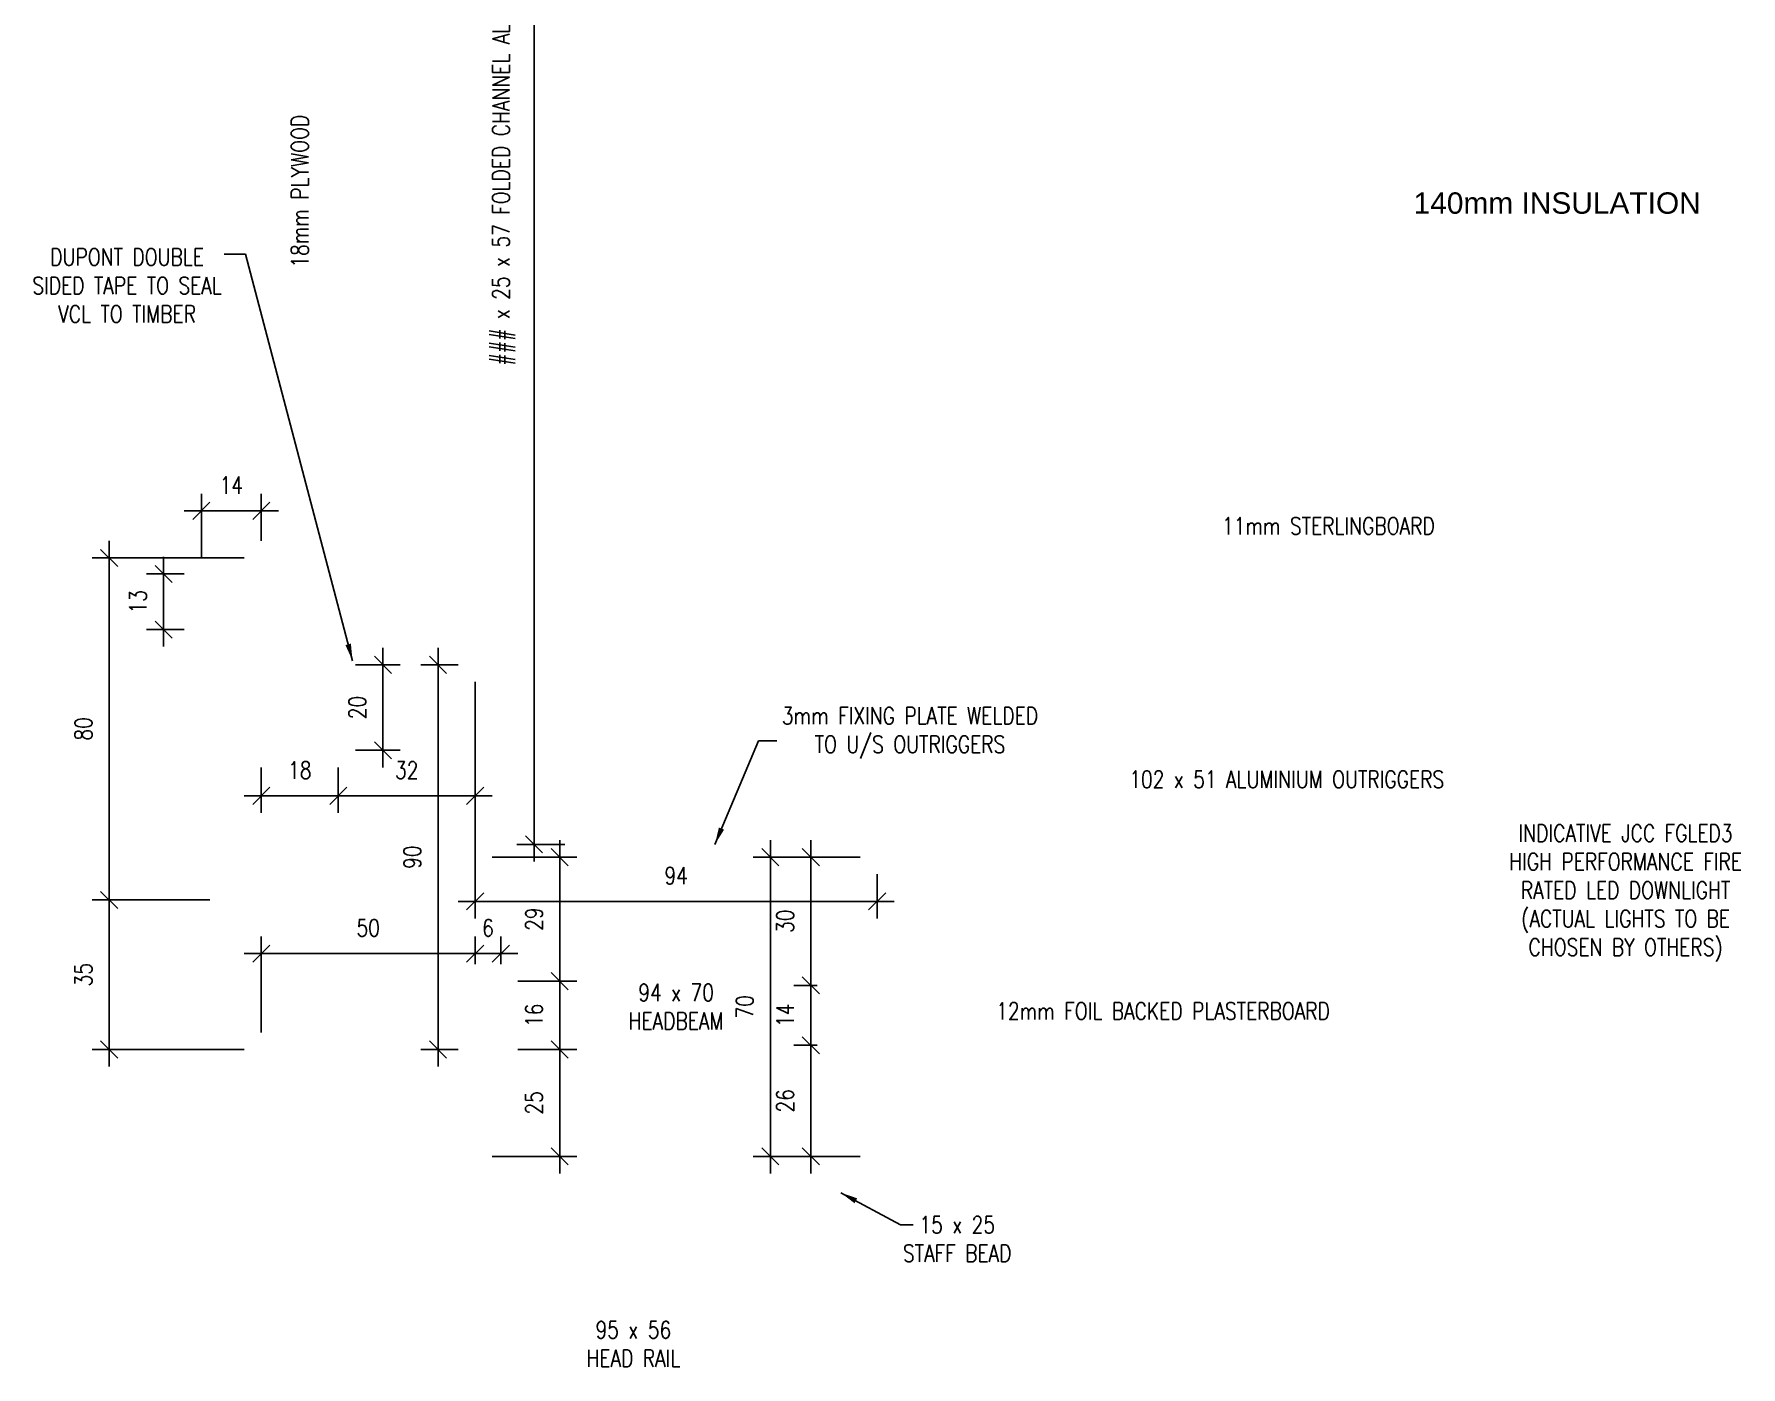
# Model space of a CAD drawing. Header units: millimetres. Extents: x -38686 to 870903, y -23218 to 232707.
# Drawn here: x 727982.9 to 728382, y 231332.2 to 231644 of the extents above; entities that cross this region are included whole.
import ezdxf

# ---------------------------------------------------------------- set-up
doc = ezdxf.new("R2010")
doc.units = ezdxf.units.MM
doc.header["$LTSCALE"] = 10
doc.header["$PDMODE"] = 35
doc.header["$PDSIZE"] = 50
doc.layers.add('44 - Detail Text', color=7, linetype='Continuous')
doc.styles.add('1-1', font='romans.shx', dxfattribs={"width": 0.8, "height": 2})
doc.styles.add('1-2', font='romans.shx', dxfattribs={"width": 0.8, "height": 4})
doc.dimstyles.new('1-2', dxfattribs={"dimtxt": 4, "dimasz": 4, "dimexe": 4, "dimexo": 4, "dimgap": 4, "dimtad": 1, "dimdec": 0, "dimzin": 0, "dimdsep": 46, "dimtxsty": '1-2', "dimblk": 'OBLIQUE', "dimcen": 4, "dimdle": 4, "dimclrd": 251, "dimclre": 251, "dimclrt": 251, "dimadec": 0, "dimazin": 0, "dimtfac": 1, "dimtdec": 0, "dimtix": 1, "dimtmove": 1, "dimatfit": 3, "dimfxl": 1, "dimtolj": 1, "dimtzin": 0, "dimlwd": 25, "dimarcsym": 0})

# ---------------------------------------------------------------- blocks, each defined once
blk = doc.blocks.new('_Oblique')
at = {"color": 0, "linetype": 'ByBlock', "lineweight": -2}
blk.add_line((-0.5, -0.5), (0.5, 0.5), dxfattribs=at)
blk = doc.blocks.new('*D2044')
at = {"layer": '44 - Detail Text', "color": 251, "lineweight": 25, "transparency": 16777216}
blk.add_line((728105.83, 231410.42), (728105.83, 231377.42), dxfattribs=at)
at = {"layer": '44 - Detail Text', "color": 251, "lineweight": -2, "transparency": 16777216}
for p, q in [((728096.05, 231406.42), (728109.83, 231406.42)), ((728090.05, 231381.42), (728109.83, 231381.42))]:
    blk.add_line(p, q, dxfattribs=at)
at = {"layer": 'Defpoints', "color": 0, "transparency": 16777216}
for p in [(728092.05, 231406.42), (728086.05, 231381.42), (728105.83, 231381.42)]:
    blk.add_point(p, dxfattribs=at)
at = {"layer": '44 - Detail Text', "color": 251, "lineweight": 25, "transparency": 16777216, "xscale": 4, "yscale": 4, "zscale": 4}
for p, rotation in [((728105.83, 231406.42), 90), ((728105.83, 231381.42), 270)]:
    blk.add_blockref('_Oblique', p, dxfattribs=dict(at, rotation=rotation))
at = {"layer": '44 - Detail Text', "color": 251, "lineweight": 9, "transparency": 16777216, "insert": (728099.83, 231393.92), "char_height": 4, "attachment_point": 5, "rotation": 90, "style": '1-2'}
blk.add_mtext('\\A1;25', dxfattribs=at)
blk = doc.blocks.new('*D1877')
at = {"layer": '44 - Detail Text', "color": 251, "lineweight": 25, "transparency": 16777216}
blk.add_line((728105.83, 231426.42), (728105.83, 231402.42), dxfattribs=at)
at = {"layer": '44 - Detail Text', "color": 251, "lineweight": -2, "transparency": 16777216}
for p, q in [((728096.05, 231422.42), (728109.83, 231422.42)), ((728096.05, 231406.42), (728109.83, 231406.42))]:
    blk.add_line(p, q, dxfattribs=at)
at = {"layer": 'Defpoints', "color": 0, "transparency": 16777216}
for p in [(728092.05, 231422.42), (728092.05, 231406.42), (728105.83, 231406.42)]:
    blk.add_point(p, dxfattribs=at)
at = {"layer": '44 - Detail Text', "color": 251, "lineweight": 25, "transparency": 16777216, "xscale": 4, "yscale": 4, "zscale": 4}
for p, rotation in [((728105.83, 231422.42), 90), ((728105.83, 231406.42), 270)]:
    blk.add_blockref('_Oblique', p, dxfattribs=dict(at, rotation=rotation))
at = {"layer": '44 - Detail Text', "color": 251, "lineweight": 9, "transparency": 16777216, "insert": (728099.83, 231414.42), "char_height": 4, "attachment_point": 5, "rotation": 90, "style": '1-2'}
blk.add_mtext('\\A1;16', dxfattribs=at)
blk = doc.blocks.new('*D2045')
at = {"layer": '44 - Detail Text', "color": 251, "lineweight": 25, "transparency": 16777216}
blk.add_line((728105.83, 231418.42), (728105.83, 231455.42), dxfattribs=at)
at = {"layer": '44 - Detail Text', "color": 251, "lineweight": -2, "transparency": 16777216}
for p, q in [((728090.05, 231451.42), (728109.83, 231451.42)), ((728098.05, 231422.42), (728109.83, 231422.42))]:
    blk.add_line(p, q, dxfattribs=at)
at = {"layer": 'Defpoints', "color": 0, "transparency": 16777216}
for p in [(728086.05, 231451.42), (728105.83, 231451.42), (728094.05, 231422.42)]:
    blk.add_point(p, dxfattribs=at)
at = {"layer": '44 - Detail Text', "color": 251, "lineweight": 25, "transparency": 16777216, "xscale": 4, "yscale": 4, "zscale": 4}
for p, rotation in [((728105.83, 231451.42), 90), ((728105.83, 231422.42), 270)]:
    blk.add_blockref('_Oblique', p, dxfattribs=dict(at, rotation=rotation))
at = {"layer": '44 - Detail Text', "color": 251, "lineweight": 9, "transparency": 16777216, "insert": (728099.83, 231436.92), "char_height": 4, "attachment_point": 5, "rotation": 90, "style": '1-2'}
blk.add_mtext('\\A1;29', dxfattribs=at)
blk = doc.blocks.new('*D2046')
at = {"layer": '44 - Detail Text', "color": 251, "lineweight": -2, "transparency": 16777216}
for p, q in [((728086.05, 231492.42), (728086.05, 231437.08)), ((728180.05, 231447.42), (728180.05, 231437.08))]:
    blk.add_line(p, q, dxfattribs=at)
at = {"layer": '44 - Detail Text', "color": 251, "lineweight": 25, "transparency": 16777216}
blk.add_line((728082.05, 231441.08), (728184.05, 231441.08), dxfattribs=at)
at = {"layer": 'Defpoints', "color": 0, "transparency": 16777216}
for p in [(728086.05, 231496.42), (728180.05, 231451.42), (728180.05, 231441.08)]:
    blk.add_point(p, dxfattribs=at)
at = {"layer": '44 - Detail Text', "color": 251, "lineweight": 25, "transparency": 16777216, "xscale": 4, "yscale": 4, "zscale": 4, "rotation": 180}
blk.add_blockref('_Oblique', (728086.05, 231441.08), dxfattribs=at)
at = {"layer": '44 - Detail Text', "color": 251, "lineweight": 25, "transparency": 16777216, "xscale": 4, "yscale": 4, "zscale": 4}
blk.add_blockref('_Oblique', (728180.05, 231441.08), dxfattribs=at)
at = {"layer": '44 - Detail Text', "color": 251, "lineweight": 9, "transparency": 16777216, "insert": (728133.05, 231447.08), "char_height": 4, "attachment_point": 5, "style": '1-2'}
blk.add_mtext('\\A1;94', dxfattribs=at)
blk = doc.blocks.new('*D2047')
at = {"layer": '44 - Detail Text', "color": 251, "lineweight": 25, "transparency": 16777216}
blk.add_line((728164.55, 231377.42), (728164.55, 231411.42), dxfattribs=at)
at = {"layer": '44 - Detail Text', "color": 251, "lineweight": -2, "transparency": 16777216}
for p, q in [((728166.05, 231407.42), (728160.55, 231407.42)), ((728176.05, 231381.42), (728160.55, 231381.42))]:
    blk.add_line(p, q, dxfattribs=at)
at = {"layer": 'Defpoints', "color": 0, "transparency": 16777216}
for p in [(728164.55, 231407.42), (728170.05, 231407.42), (728180.05, 231381.42)]:
    blk.add_point(p, dxfattribs=at)
at = {"layer": '44 - Detail Text', "color": 251, "lineweight": 25, "transparency": 16777216, "xscale": 4, "yscale": 4, "zscale": 4}
for p, rotation in [((728164.55, 231407.42), 90), ((728164.55, 231381.42), 270)]:
    blk.add_blockref('_Oblique', p, dxfattribs=dict(at, rotation=rotation))
at = {"layer": '44 - Detail Text', "color": 251, "lineweight": 9, "transparency": 16777216, "insert": (728158.55, 231394.42), "char_height": 4, "attachment_point": 5, "rotation": 90, "style": '1-2'}
blk.add_mtext('\\A1;26', dxfattribs=at)
blk = doc.blocks.new('*D2048')
at = {"layer": '44 - Detail Text', "color": 251, "lineweight": 25, "transparency": 16777216}
blk.add_line((728164.55, 231403.42), (728164.55, 231425.42), dxfattribs=at)
at = {"layer": '44 - Detail Text', "color": 251, "lineweight": -2, "transparency": 16777216}
for p, q in [((728166.05, 231421.42), (728160.55, 231421.42)), ((728166.05, 231407.42), (728160.55, 231407.42))]:
    blk.add_line(p, q, dxfattribs=at)
at = {"layer": 'Defpoints', "color": 0, "transparency": 16777216}
for p in [(728164.55, 231421.42), (728170.05, 231421.42), (728170.05, 231407.42)]:
    blk.add_point(p, dxfattribs=at)
at = {"layer": '44 - Detail Text', "color": 251, "lineweight": 25, "transparency": 16777216, "xscale": 4, "yscale": 4, "zscale": 4}
for p, rotation in [((728164.55, 231421.42), 90), ((728164.55, 231407.42), 270)]:
    blk.add_blockref('_Oblique', p, dxfattribs=dict(at, rotation=rotation))
at = {"layer": '44 - Detail Text', "color": 251, "lineweight": 9, "transparency": 16777216, "insert": (728158.55, 231414.42), "char_height": 4, "attachment_point": 5, "rotation": 90, "style": '1-2'}
blk.add_mtext('\\A1;14', dxfattribs=at)
blk = doc.blocks.new('*D1878')
at = {"layer": '44 - Detail Text', "color": 251, "lineweight": 25, "transparency": 16777216}
blk.add_line((728164.55, 231417.42), (728164.55, 231455.42), dxfattribs=at)
at = {"layer": '44 - Detail Text', "color": 251, "lineweight": -2, "transparency": 16777216}
for p, q in [((728176.05, 231451.42), (728160.55, 231451.42)), ((728166.05, 231421.42), (728160.55, 231421.42))]:
    blk.add_line(p, q, dxfattribs=at)
at = {"layer": 'Defpoints', "color": 0, "transparency": 16777216}
for p in [(728164.55, 231451.42), (728180.05, 231451.42), (728170.05, 231421.42)]:
    blk.add_point(p, dxfattribs=at)
at = {"layer": '44 - Detail Text', "color": 251, "lineweight": 25, "transparency": 16777216, "xscale": 4, "yscale": 4, "zscale": 4}
for p, rotation in [((728164.55, 231451.42), 90), ((728164.55, 231421.42), 270)]:
    blk.add_blockref('_Oblique', p, dxfattribs=dict(at, rotation=rotation))
at = {"layer": '44 - Detail Text', "color": 251, "lineweight": 9, "transparency": 16777216, "insert": (728158.55, 231436.42), "char_height": 4, "attachment_point": 5, "rotation": 90, "style": '1-2'}
blk.add_mtext('\\A1;30', dxfattribs=at)
blk = doc.blocks.new('*D1879')
at = {"layer": '44 - Detail Text', "color": 251, "lineweight": 25, "transparency": 16777216}
blk.add_line((728155.09, 231455.42), (728155.09, 231377.42), dxfattribs=at)
at = {"layer": '44 - Detail Text', "color": 251, "lineweight": -2, "transparency": 16777216}
for p, q in [((728176.05, 231451.42), (728151.09, 231451.42)), ((728176.05, 231381.42), (728151.09, 231381.42))]:
    blk.add_line(p, q, dxfattribs=at)
at = {"layer": 'Defpoints', "color": 0, "transparency": 16777216}
for p in [(728180.05, 231451.42), (728155.09, 231381.42), (728180.05, 231381.42)]:
    blk.add_point(p, dxfattribs=at)
at = {"layer": '44 - Detail Text', "color": 251, "lineweight": 25, "transparency": 16777216, "xscale": 4, "yscale": 4, "zscale": 4}
for p, rotation in [((728155.09, 231451.42), 90), ((728155.09, 231381.42), 270)]:
    blk.add_blockref('_Oblique', p, dxfattribs=dict(at, rotation=rotation))
at = {"layer": '44 - Detail Text', "color": 251, "lineweight": 9, "transparency": 16777216, "insert": (728149.09, 231416.42), "char_height": 4, "attachment_point": 5, "rotation": 90, "style": '1-2'}
blk.add_mtext('\\A1;70', dxfattribs=at)
blk = doc.blocks.new('*D2049')
at = {"layer": '44 - Detail Text', "color": 251, "lineweight": -2, "transparency": 16777216}
for p, q in [((728086.05, 231426.42), (728086.05, 231432.87)), ((728092.05, 231426.42), (728092.05, 231432.87))]:
    blk.add_line(p, q, dxfattribs=at)
at = {"layer": '44 - Detail Text', "color": 251, "lineweight": 25, "transparency": 16777216}
for p, q in [((728086.05, 231428.87), (728082.05, 231428.87)), ((728092.05, 231428.87), (728086.05, 231428.87)), ((728092.05, 231428.87), (728096.05, 231428.87))]:
    blk.add_line(p, q, dxfattribs=at)
at = {"layer": 'Defpoints', "color": 0, "transparency": 16777216}
for p in [(728086.05, 231428.87), (728086.05, 231422.42), (728092.05, 231422.42)]:
    blk.add_point(p, dxfattribs=at)
at = {"layer": '44 - Detail Text', "color": 251, "lineweight": 25, "transparency": 16777216, "xscale": 4, "yscale": 4, "zscale": 4}
blk.add_blockref('_Oblique', (728086.05, 231428.87), dxfattribs=at)
at = {"layer": '44 - Detail Text', "color": 251, "lineweight": 25, "transparency": 16777216, "xscale": 4, "yscale": 4, "zscale": 4, "rotation": 180}
blk.add_blockref('_Oblique', (728092.05, 231428.87), dxfattribs=at)
at = {"layer": '44 - Detail Text', "color": 251, "lineweight": 9, "transparency": 16777216, "insert": (728089.05, 231434.87), "char_height": 4, "attachment_point": 5, "style": '1-2'}
blk.add_mtext('\\A1;6', dxfattribs=at)
blk = doc.blocks.new('*D2050')
at = {"layer": '44 - Detail Text', "color": 251, "lineweight": -2, "transparency": 16777216}
for p, q in [((728036.05, 231410.42), (728036.05, 231432.87)), ((728086.05, 231426.42), (728086.05, 231432.87))]:
    blk.add_line(p, q, dxfattribs=at)
at = {"layer": '44 - Detail Text', "color": 251, "lineweight": 25, "transparency": 16777216}
blk.add_line((728090.05, 231428.87), (728032.05, 231428.87), dxfattribs=at)
at = {"layer": 'Defpoints', "color": 0, "transparency": 16777216}
for p in [(728036.05, 231428.87), (728086.05, 231422.42), (728036.05, 231406.42)]:
    blk.add_point(p, dxfattribs=at)
at = {"layer": '44 - Detail Text', "color": 251, "lineweight": 25, "transparency": 16777216, "xscale": 4, "yscale": 4, "zscale": 4, "rotation": 180}
blk.add_blockref('_Oblique', (728036.05, 231428.87), dxfattribs=at)
at = {"layer": '44 - Detail Text', "color": 251, "lineweight": 25, "transparency": 16777216, "xscale": 4, "yscale": 4, "zscale": 4}
blk.add_blockref('_Oblique', (728086.05, 231428.87), dxfattribs=at)
at = {"layer": '44 - Detail Text', "color": 251, "lineweight": 9, "transparency": 16777216, "insert": (728061.05, 231434.87), "char_height": 4, "attachment_point": 5, "style": '1-2'}
blk.add_mtext('\\A1;50', dxfattribs=at)
blk = doc.blocks.new('*D2051')
at = {"layer": '44 - Detail Text', "color": 251, "lineweight": 25, "transparency": 16777216}
blk.add_line((728077.37, 231500.42), (728077.37, 231402.42), dxfattribs=at)
at = {"layer": '44 - Detail Text', "color": 251, "lineweight": -2, "transparency": 16777216}
for p, q in [((728082.05, 231496.42), (728073.37, 231496.42)), ((728082.05, 231406.42), (728073.37, 231406.42))]:
    blk.add_line(p, q, dxfattribs=at)
at = {"layer": 'Defpoints', "color": 0, "transparency": 16777216}
for p in [(728086.05, 231496.42), (728077.37, 231406.42), (728086.05, 231406.42)]:
    blk.add_point(p, dxfattribs=at)
at = {"layer": '44 - Detail Text', "color": 251, "lineweight": 25, "transparency": 16777216, "xscale": 4, "yscale": 4, "zscale": 4}
for p, rotation in [((728077.37, 231496.42), 90), ((728077.37, 231406.42), 270)]:
    blk.add_blockref('_Oblique', p, dxfattribs=dict(at, rotation=rotation))
at = {"layer": '44 - Detail Text', "color": 251, "lineweight": 9, "transparency": 16777216, "insert": (728071.37, 231451.42), "char_height": 4, "attachment_point": 5, "rotation": 90, "style": '1-2'}
blk.add_mtext('\\A1;90', dxfattribs=at)
blk = doc.blocks.new('*D2052')
at = {"layer": '44 - Detail Text', "color": 251, "lineweight": -2, "transparency": 16777216}
for p, q in [((728036.05, 231472.42), (728036.05, 231461.77)), ((728054.05, 231472.42), (728054.05, 231461.77))]:
    blk.add_line(p, q, dxfattribs=at)
at = {"layer": '44 - Detail Text', "color": 251, "lineweight": 25, "transparency": 16777216}
blk.add_line((728032.05, 231465.77), (728058.05, 231465.77), dxfattribs=at)
at = {"layer": 'Defpoints', "color": 0, "transparency": 16777216}
for p in [(728036.05, 231476.42), (728054.05, 231476.42), (728054.05, 231465.77)]:
    blk.add_point(p, dxfattribs=at)
at = {"layer": '44 - Detail Text', "color": 251, "lineweight": 25, "transparency": 16777216, "xscale": 4, "yscale": 4, "zscale": 4, "rotation": 180}
blk.add_blockref('_Oblique', (728036.05, 231465.77), dxfattribs=at)
at = {"layer": '44 - Detail Text', "color": 251, "lineweight": 25, "transparency": 16777216, "xscale": 4, "yscale": 4, "zscale": 4}
blk.add_blockref('_Oblique', (728054.05, 231465.77), dxfattribs=at)
at = {"layer": '44 - Detail Text', "color": 251, "lineweight": 9, "transparency": 16777216, "insert": (728045.05, 231471.77), "char_height": 4, "attachment_point": 5, "style": '1-2'}
blk.add_mtext('\\A1;18', dxfattribs=at)
blk = doc.blocks.new('*D2053')
at = {"layer": '44 - Detail Text', "color": 251, "lineweight": -2, "transparency": 16777216}
for p, q in [((728086.05, 231492.42), (728086.05, 231461.77)), ((728054.05, 231472.42), (728054.05, 231461.77))]:
    blk.add_line(p, q, dxfattribs=at)
at = {"layer": '44 - Detail Text', "color": 251, "lineweight": 25, "transparency": 16777216}
blk.add_line((728050.05, 231465.77), (728090.05, 231465.77), dxfattribs=at)
at = {"layer": 'Defpoints', "color": 0, "transparency": 16777216}
for p in [(728086.05, 231496.42), (728054.05, 231476.42), (728086.05, 231465.77)]:
    blk.add_point(p, dxfattribs=at)
at = {"layer": '44 - Detail Text', "color": 251, "lineweight": 25, "transparency": 16777216, "xscale": 4, "yscale": 4, "zscale": 4, "rotation": 180}
blk.add_blockref('_Oblique', (728054.05, 231465.77), dxfattribs=at)
at = {"layer": '44 - Detail Text', "color": 251, "lineweight": 25, "transparency": 16777216, "xscale": 4, "yscale": 4, "zscale": 4}
blk.add_blockref('_Oblique', (728086.05, 231465.77), dxfattribs=at)
at = {"layer": '44 - Detail Text', "color": 251, "lineweight": 9, "transparency": 16777216, "insert": (728070.05, 231471.77), "char_height": 4, "attachment_point": 5, "style": '1-2'}
blk.add_mtext('\\A1;32', dxfattribs=at)
blk = doc.blocks.new('*D2054')
at = {"layer": '44 - Detail Text', "color": 251, "lineweight": 25, "transparency": 16777216}
blk.add_line((728064.5, 231472.42), (728064.5, 231500.42), dxfattribs=at)
at = {"layer": '44 - Detail Text', "color": 251, "lineweight": -2, "transparency": 16777216}
for p, q in [((728058.05, 231496.42), (728068.5, 231496.42)), ((728058.05, 231476.42), (728068.5, 231476.42))]:
    blk.add_line(p, q, dxfattribs=at)
at = {"layer": 'Defpoints', "color": 0, "transparency": 16777216}
for p in [(728054.05, 231496.42), (728064.5, 231496.42), (728054.05, 231476.42)]:
    blk.add_point(p, dxfattribs=at)
at = {"layer": '44 - Detail Text', "color": 251, "lineweight": 25, "transparency": 16777216, "xscale": 4, "yscale": 4, "zscale": 4}
for p, rotation in [((728064.5, 231496.42), 90), ((728064.5, 231476.42), 270)]:
    blk.add_blockref('_Oblique', p, dxfattribs=dict(at, rotation=rotation))
at = {"layer": '44 - Detail Text', "color": 251, "lineweight": 9, "transparency": 16777216, "insert": (728058.5, 231486.42), "char_height": 4, "attachment_point": 5, "rotation": 90, "style": '1-2'}
blk.add_mtext('\\A1;20', dxfattribs=at)
blk = doc.blocks.new('*D2060')
at = {"layer": '44 - Detail Text', "color": 251, "lineweight": -2, "ltscale": 2, "transparency": 16777216}
for p, q in [((728022.05, 231521.67), (728022.05, 231536.45)), ((728036.05, 231525.42), (728036.05, 231536.45))]:
    blk.add_line(p, q, dxfattribs=at)
at = {"layer": '44 - Detail Text', "color": 251, "lineweight": 25, "ltscale": 2, "transparency": 16777216}
blk.add_line((728018.05, 231532.45), (728040.05, 231532.45), dxfattribs=at)
at = {"layer": 'Defpoints', "color": 0, "ltscale": 2, "transparency": 16777216}
for p in [(728036.05, 231532.45), (728036.05, 231521.42), (728022.05, 231517.67)]:
    blk.add_point(p, dxfattribs=at)
at = {"layer": '44 - Detail Text', "color": 251, "lineweight": 25, "ltscale": 2, "transparency": 16777216, "xscale": 4, "yscale": 4, "zscale": 4, "rotation": 180}
blk.add_blockref('_Oblique', (728022.05, 231532.45), dxfattribs=at)
at = {"layer": '44 - Detail Text', "color": 251, "lineweight": 25, "ltscale": 2, "transparency": 16777216, "xscale": 4, "yscale": 4, "zscale": 4}
blk.add_blockref('_Oblique', (728036.05, 231532.45), dxfattribs=at)
at = {"layer": '44 - Detail Text', "color": 251, "lineweight": 9, "ltscale": 2, "transparency": 16777216, "insert": (728029.05, 231538.45), "char_height": 4, "attachment_point": 5, "style": '1-2'}
blk.add_mtext('\\A1;14', dxfattribs=at)
blk = doc.blocks.new('*D2061')
at = {"layer": '44 - Detail Text', "color": 251, "lineweight": 25, "ltscale": 2, "transparency": 16777216}
blk.add_line((728000.49, 231525.42), (728000.49, 231437.42), dxfattribs=at)
at = {"layer": '44 - Detail Text', "color": 251, "lineweight": -2, "ltscale": 2, "transparency": 16777216}
for p, q in [((728032.05, 231521.42), (727996.49, 231521.42)), ((728024.05, 231441.42), (727996.49, 231441.42))]:
    blk.add_line(p, q, dxfattribs=at)
at = {"layer": 'Defpoints', "color": 0, "ltscale": 2, "transparency": 16777216}
for p in [(728036.05, 231521.42), (728000.49, 231441.42), (728028.05, 231441.42)]:
    blk.add_point(p, dxfattribs=at)
at = {"layer": '44 - Detail Text', "color": 251, "lineweight": 25, "ltscale": 2, "transparency": 16777216, "xscale": 4, "yscale": 4, "zscale": 4}
for p, rotation in [((728000.49, 231521.42), 90), ((728000.49, 231441.42), 270)]:
    blk.add_blockref('_Oblique', p, dxfattribs=dict(at, rotation=rotation))
at = {"layer": '44 - Detail Text', "color": 251, "lineweight": 9, "ltscale": 2, "transparency": 16777216, "insert": (727994.49, 231481.42), "char_height": 4, "attachment_point": 5, "rotation": 90, "style": '1-2'}
blk.add_mtext('\\A1;80', dxfattribs=at)
blk = doc.blocks.new('*D2062')
at = {"layer": '44 - Detail Text', "color": 251, "lineweight": 25, "ltscale": 2, "transparency": 16777216}
blk.add_line((728013.21, 231521.67), (728013.21, 231500.67), dxfattribs=at)
at = {"layer": '44 - Detail Text', "color": 251, "lineweight": -2, "ltscale": 2, "transparency": 16777216}
for p, q in [((728018.05, 231517.67), (728009.21, 231517.67)), ((728018.05, 231504.67), (728009.21, 231504.67))]:
    blk.add_line(p, q, dxfattribs=at)
at = {"layer": 'Defpoints', "color": 0, "ltscale": 2, "transparency": 16777216}
for p in [(728022.05, 231517.67), (728013.21, 231504.67), (728022.05, 231504.67)]:
    blk.add_point(p, dxfattribs=at)
at = {"layer": '44 - Detail Text', "color": 251, "lineweight": 25, "ltscale": 2, "transparency": 16777216, "xscale": 4, "yscale": 4, "zscale": 4}
for p, rotation in [((728013.21, 231517.67), 90), ((728013.21, 231504.67), 270)]:
    blk.add_blockref('_Oblique', p, dxfattribs=dict(at, rotation=rotation))
at = {"layer": '44 - Detail Text', "color": 251, "lineweight": 9, "ltscale": 2, "transparency": 16777216, "insert": (728007.21, 231511.17), "char_height": 4, "attachment_point": 5, "rotation": 90, "style": '1-2'}
blk.add_mtext('\\A1;13', dxfattribs=at)
blk = doc.blocks.new('*D1880')
at = {"layer": '44 - Detail Text', "color": 251, "lineweight": 25, "transparency": 16777216}
blk.add_line((728000.49, 231445.42), (728000.49, 231402.42), dxfattribs=at)
at = {"layer": '44 - Detail Text', "color": 251, "lineweight": -2, "transparency": 16777216}
for p, q in [((728024.05, 231441.42), (727996.49, 231441.42)), ((728032.05, 231406.42), (727996.49, 231406.42))]:
    blk.add_line(p, q, dxfattribs=at)
at = {"layer": 'Defpoints', "color": 0, "transparency": 16777216}
for p in [(728028.05, 231441.42), (728000.49, 231406.42), (728036.05, 231406.42)]:
    blk.add_point(p, dxfattribs=at)
at = {"layer": '44 - Detail Text', "color": 251, "lineweight": 25, "transparency": 16777216, "xscale": 4, "yscale": 4, "zscale": 4}
for p, rotation in [((728000.49, 231441.42), 90), ((728000.49, 231406.42), 270)]:
    blk.add_blockref('_Oblique', p, dxfattribs=dict(at, rotation=rotation))
at = {"layer": '44 - Detail Text', "color": 251, "lineweight": 9, "transparency": 16777216, "insert": (727994.49, 231423.92), "char_height": 4, "attachment_point": 5, "rotation": 90, "style": '1-2'}
blk.add_mtext('\\A1;35', dxfattribs=at)
blk = doc.blocks.new('*D2012')
at = {"layer": '44 - Detail Text', "color": 251, "lineweight": 25, "transparency": 16777216}
blk.add_line((728099.82, 231800.42), (728099.82, 231450.42), dxfattribs=at)
at = {"layer": '44 - Detail Text', "color": 251, "lineweight": -2, "transparency": 16777216}
for p, q in [((728107.05, 231796.42), (728095.82, 231796.42)), ((728107.05, 231454.42), (728095.82, 231454.42))]:
    blk.add_line(p, q, dxfattribs=at)
at = {"layer": 'Defpoints', "color": 0, "transparency": 16777216}
for p in [(728111.05, 231796.42), (728099.82, 231454.42), (728111.05, 231454.42)]:
    blk.add_point(p, dxfattribs=at)
at = {"layer": '44 - Detail Text', "color": 251, "lineweight": 25, "transparency": 16777216, "xscale": 4, "yscale": 4, "zscale": 4}
for p, rotation in [((728099.82, 231796.42), 90), ((728099.82, 231454.42), 270)]:
    blk.add_blockref('_Oblique', p, dxfattribs=dict(at, rotation=rotation))
at = {"layer": '44 - Detail Text', "color": 251, "lineweight": 9, "transparency": 16777216, "insert": (728092.77, 231625.42), "char_height": 4, "attachment_point": 5, "rotation": 90, "style": '1-2'}
blk.add_mtext('\\A1;### x 25 x 57 FOLDED CHANNEL ALUMINIUM UPRIGHT', dxfattribs=at)

msp = doc.modelspace()

# ---------------------------------------------------------------- texts
at = {"layer": '44 - Detail Text', "color": 8, "lineweight": 9, "insert": (728045.048, 231607.219), "char_height": 4, "attachment_point": 5, "rotation": 90, "style": '1-2', "bg_fill": 3, "box_fill_scale": 1.5, "bg_fill_color": 256, "bg_fill_transparency": 0}
msp.add_mtext('18mm PLYWOOD', dxfattribs=at)
at = {"layer": '44 - Detail Text', "color": 8, "lineweight": 9, "attachment_point": 5, "style": '1-2'}
for s, insert, char_height in [('{\\fArial|b0|i0|c0|p34;\\W1;\\C3;140mm INSULATION}', (728339.048, 231604.417), 5), ('DUPONT DOUBLE\\PSIDED TAPE TO SEAL\\PVCL TO TIMBER', (728004.673, 231585.151), 4), ('11mm STERLINGBOARD', (728285.548, 231528.917), 4), ('3mm FIXING PLATE WELDED\\PTO U/S OUTRIGGERS', (728187.72, 231480.498), 4), ('94 x 70\\PHEADBEAM', (728133.048, 231416.417), 4), ('15 x 25\\PSTAFF BEAD', (728198.77, 231362.091), 4), ('95 x 56\\PHEAD RAIL', (728123.048, 231337.504), 4)]:
    msp.add_mtext(s, dxfattribs=dict(at, insert=insert, char_height=char_height))
at = {"layer": '44 - Detail Text', "color": 8, "lineweight": 9, "char_height": 4, "attachment_point": 5}
for s, insert, width, style in [('102 x 51 ALUMINIUM OUTRIGGERS', (728275.808, 231469.622), 72.22341, '1-2'), ('INDICATIVE JCC FGLED3 HIGH PERFORMANCE FIRE RATED LED DOWNLIGHT\\P(ACTUAL LIGHTS TO BE\\PCHOSEN BY OTHERS)', (728355.048, 231443.023), 59.55287, '1-1')]:
    msp.add_mtext(s, dxfattribs=dict(at, insert=insert, width=width, style=style))
at = {"layer": '44 - Detail Text', "color": 8, "lineweight": 9, "insert": (728246.898, 231415.417), "char_height": 4, "attachment_point": 5, "style": '1-2', "bg_fill": 3, "box_fill_scale": 1.5, "bg_fill_color": 256, "bg_fill_transparency": 0}
msp.add_mtext('12mm FOIL BACKED PLASTERBOARD', dxfattribs=at)

# ---------------------------------------------------------------- dimensions: what is measured, and where the dimension line sits
at = {"layer": '44 - Detail Text', "color": 8, "lineweight": 9}
dim = msp.add_linear_dim(base=(728099.822, 231454.417), p1=(728111.048, 231796.417), p2=(728111.048, 231454.417), angle=90, text='### x 25 x 57 FOLDED CHANNEL ALUMINIUM UPRIGHT', dimstyle='1-2', override={"dimpost": ' x 25 x 57 FOLDED CHANNEL ALUMINIUM UPRIGHT'}, dxfattribs=at)
dim.commit()
dim.dimension.update_dxf_attribs({"geometry": '*D2012', "text_midpoint": (728092.774, 231625.417)})
at = {"layer": '44 - Detail Text', "color": 8, "lineweight": 9, "ltscale": 2}
dim = msp.add_linear_dim(base=(728036.048, 231532.45), p1=(728022.048, 231517.665), p2=(728036.048, 231521.417), dimstyle='1-2', dxfattribs=at)
dim.commit()
dim.dimension.update_dxf_attribs({"geometry": '*D2060', "text_midpoint": (728029.048, 231538.45)})
for base, p1, p2, picture, middle in [((728000.487, 231441.417), (728036.048, 231521.417), (728028.048, 231441.417), '*D2061', (727994.487, 231481.417)), ((728013.207, 231504.665), (728022.048, 231517.665), (728022.048, 231504.665), '*D2062', (728007.207, 231511.165))]:
    dim = msp.add_linear_dim(base=base, p1=p1, p2=p2, angle=90, dimstyle='1-2', dxfattribs=at)
    dim.commit()
    dim.dimension.update_dxf_attribs({"geometry": picture, "text_midpoint": middle})
at = {"layer": '44 - Detail Text', "color": 8, "lineweight": 9}
for base, p1, p2, picture, middle in [((728064.496, 231496.417), (728054.048, 231476.417), (728054.048, 231496.417), '*D2054', (728058.496, 231486.417)), ((728077.373, 231406.417), (728086.048, 231496.417), (728086.048, 231406.417), '*D2051', (728071.373, 231451.417)), ((728105.828, 231451.417), (728094.048, 231422.417), (728086.048, 231451.417), '*D2045', (728099.828, 231436.917)), ((728155.086, 231381.417), (728180.048, 231451.417), (728180.048, 231381.417), '*D1879', (728149.086, 231416.417)), ((728164.554, 231451.417), (728170.048, 231421.417), (728180.048, 231451.417), '*D1878', (728158.554, 231436.417)), ((728000.487, 231406.417), (728028.048, 231441.417), (728036.048, 231406.417), '*D1880', (727994.487, 231423.917)), ((728105.828, 231406.417), (728092.048, 231422.417), (728092.048, 231406.417), '*D1877', (728099.828, 231414.417)), ((728164.554, 231421.417), (728170.048, 231407.417), (728170.048, 231421.417), '*D2048', (728158.554, 231414.417)), ((728105.828, 231381.417), (728092.048, 231406.417), (728086.048, 231381.417), '*D2044', (728099.828, 231393.917)), ((728164.554, 231407.417), (728180.048, 231381.417), (728170.048, 231407.417), '*D2047', (728158.554, 231394.417))]:
    dim = msp.add_linear_dim(base=base, p1=p1, p2=p2, angle=90, dimstyle='1-2', dxfattribs=at)
    dim.commit()
    dim.dimension.update_dxf_attribs({"geometry": picture, "text_midpoint": middle})
for base, p1, p2, picture, middle in [((728086.048, 231465.767), (728054.048, 231476.417), (728086.048, 231496.417), '*D2053', (728070.048, 231471.767)), ((728180.048, 231441.077), (728086.048, 231496.417), (728180.048, 231451.417), '*D2046', (728133.048, 231447.077)), ((728054.048, 231465.767), (728036.048, 231476.417), (728054.048, 231476.417), '*D2052', (728045.048, 231471.767)), ((728036.048, 231428.868), (728086.048, 231422.417), (728036.048, 231406.417), '*D2050', (728061.048, 231434.868)), ((728086.048, 231428.868), (728092.048, 231422.417), (728086.048, 231422.417), '*D2049', (728089.048, 231434.868))]:
    dim = msp.add_linear_dim(base=base, p1=p1, p2=p2, dimstyle='1-2', dxfattribs=at)
    dim.commit()
    dim.dimension.update_dxf_attribs({"geometry": picture, "text_midpoint": middle})

# ---------------------------------------------------------------- leaders
msp.add_leader([(728142.106, 231454.417), (728152.275, 231478.667), (728156.602, 231478.667)], dimstyle='1-2', override={"dimgap": 4, "dimtad": 0}, dxfattribs=at)
msp.add_leader([(728171.548, 231372.917), (728185.488, 231365.442), (728188.432, 231365.442)], dimstyle='1-2', dxfattribs=at)

# ---------------------------------------------------------------- next in the draw order: leaders
msp.add_leader([(728057.383, 231497.344), (728032.38, 231592.5), (728027.355, 231592.5)], dimstyle='1-2', override={"dimgap": 4, "dimtad": 0}, dxfattribs=at)

doc.saveas('drawing.dxf')
